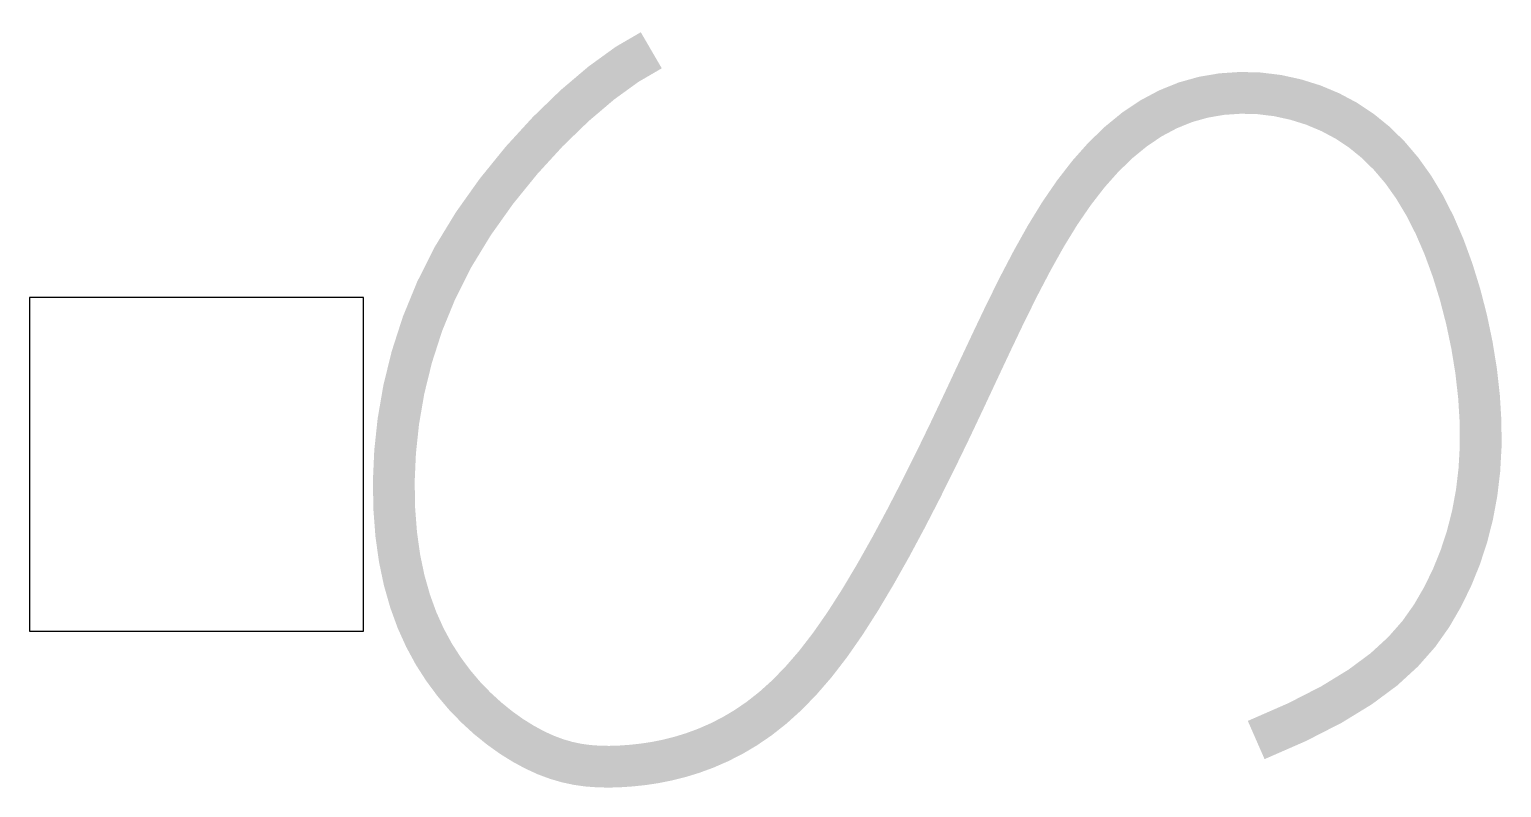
# Model space of a CAD drawing. Header units: millimetres. Extents: x -3097.212 to -3096.859, y 3757.813 to 3757.994.
import ezdxf

# ---------------------------------------------------------------- set-up
doc = ezdxf.new("R2010")
doc.units = ezdxf.units.MM
doc.header["$LTSCALE"] = 10
doc.layers.add('Ele_tomadas', color=2, linetype='Continuous')

msp = doc.modelspace()

# ---------------------------------------------------------------- linework, layer by layer
at = {"layer": 'Ele_tomadas', "color": 1, "const_width": 0.01}
msp.add_lwpolyline([(-3097.06278, 3757.9895), (-3097.06857, 3757.98613), (-3097.07475, 3757.98165), (-3097.08114, 3757.97622), (-3097.08758, 3757.96998), (-3097.09388, 3757.96309), (-3097.09988, 3757.95569), (-3097.10539, 3757.94793), (-3097.11024, 3757.93997), (-3097.11429, 3757.93194), (-3097.11757, 3757.92393), (-3097.12013, 3757.91598), (-3097.12204, 3757.90818), (-3097.12335, 3757.90058), (-3097.12413, 3757.89325), (-3097.12444, 3757.88625), (-3097.12433, 3757.87965), (-3097.12386, 3757.87349), (-3097.12306, 3757.86777), (-3097.12195, 3757.86246), (-3097.12055, 3757.85754), (-3097.1189, 3757.85298), (-3097.117, 3757.84876), (-3097.11488, 3757.84484), (-3097.11256, 3757.84122), (-3097.11008, 3757.83787), (-3097.10746, 3757.83477), (-3097.10473, 3757.83195), (-3097.10193, 3757.82939), (-3097.09909, 3757.8271), (-3097.09626, 3757.82507), (-3097.09345, 3757.82332), (-3097.0907, 3757.82183), (-3097.08805, 3757.82061), (-3097.08547, 3757.81965), (-3097.08294, 3757.81891), (-3097.08044, 3757.81838), (-3097.07795, 3757.81803), (-3097.07543, 3757.81785), (-3097.07287, 3757.8178), (-3097.07025, 3757.81788), (-3097.06754, 3757.81807), (-3097.06474, 3757.81837), (-3097.06187, 3757.8188), (-3097.05893, 3757.81939), (-3097.05593, 3757.82014), (-3097.05288, 3757.82108), (-3097.04977, 3757.82222), (-3097.04663, 3757.82359), (-3097.04345, 3757.82519), (-3097.04024, 3757.82709), (-3097.03698, 3757.82931), (-3097.03368, 3757.83191), (-3097.03033, 3757.83493), (-3097.02693, 3757.83843), (-3097.02346, 3757.84244), (-3097.01994, 3757.84701), (-3097.01635, 3757.85217), (-3097.01272, 3757.85786), (-3097.00907, 3757.864), (-3097.00541, 3757.8705), (-3097.00177, 3757.8773), (-3096.99816, 3757.8843), (-3096.99461, 3757.89143), (-3096.99114, 3757.8986), (-3096.98776, 3757.90575), (-3096.98446, 3757.91281), (-3096.98121, 3757.91973), (-3096.978, 3757.92646), (-3096.97479, 3757.93294), (-3096.97156, 3757.93912), (-3096.9683, 3757.94495), (-3096.96498, 3757.95037), (-3096.96158, 3757.95533), (-3096.95809, 3757.95984), (-3096.9545, 3757.96388), (-3096.95081, 3757.96745), (-3096.94701, 3757.97056), (-3096.94309, 3757.97319), (-3096.93904, 3757.97535), (-3096.93487, 3757.97704), (-3096.93056, 3757.97825), (-3096.92615, 3757.979), (-3096.92169, 3757.9793), (-3096.91723, 3757.97918), (-3096.9128, 3757.97864), (-3096.90846, 3757.97769), (-3096.90424, 3757.97637), (-3096.90019, 3757.97467), (-3096.89634, 3757.97262), (-3096.89271, 3757.9702), (-3096.88928, 3757.96741), (-3096.88606, 3757.96424), (-3096.88304, 3757.96068), (-3096.88022, 3757.95672), (-3096.8776, 3757.95235), (-3096.87516, 3757.94756), (-3096.87292, 3757.94236), (-3096.87089, 3757.9368), (-3096.86909, 3757.93098), (-3096.86754, 3757.92496), (-3096.86625, 3757.91881), (-3096.86525, 3757.91263), (-3096.86456, 3757.90648), (-3096.86419, 3757.90044), (-3096.86416, 3757.89458), (-3096.86448, 3757.88891), (-3096.86513, 3757.88341), (-3096.86612, 3757.87809), (-3096.86743, 3757.87295), (-3096.86906, 3757.86797), (-3096.87101, 3757.86316), (-3096.87328, 3757.85851), (-3096.87588, 3757.85401), (-3096.87897, 3757.84963), (-3096.88274, 3757.84535), (-3096.88735, 3757.84112), (-3096.893, 3757.83693), (-3096.89985, 3757.83273), (-3096.9081, 3757.8285), (-3096.91792, 3757.8242)], dxfattribs=at)
at = {"layer": 'Ele_tomadas', "color": 3}
msp.add_lwpolyline([(-3097.21169, 3757.85025), (-3097.13169, 3757.85025), (-3097.13169, 3757.93025), (-3097.21169, 3757.93025)], close=True, dxfattribs=at)

doc.saveas('drawing.dxf')
